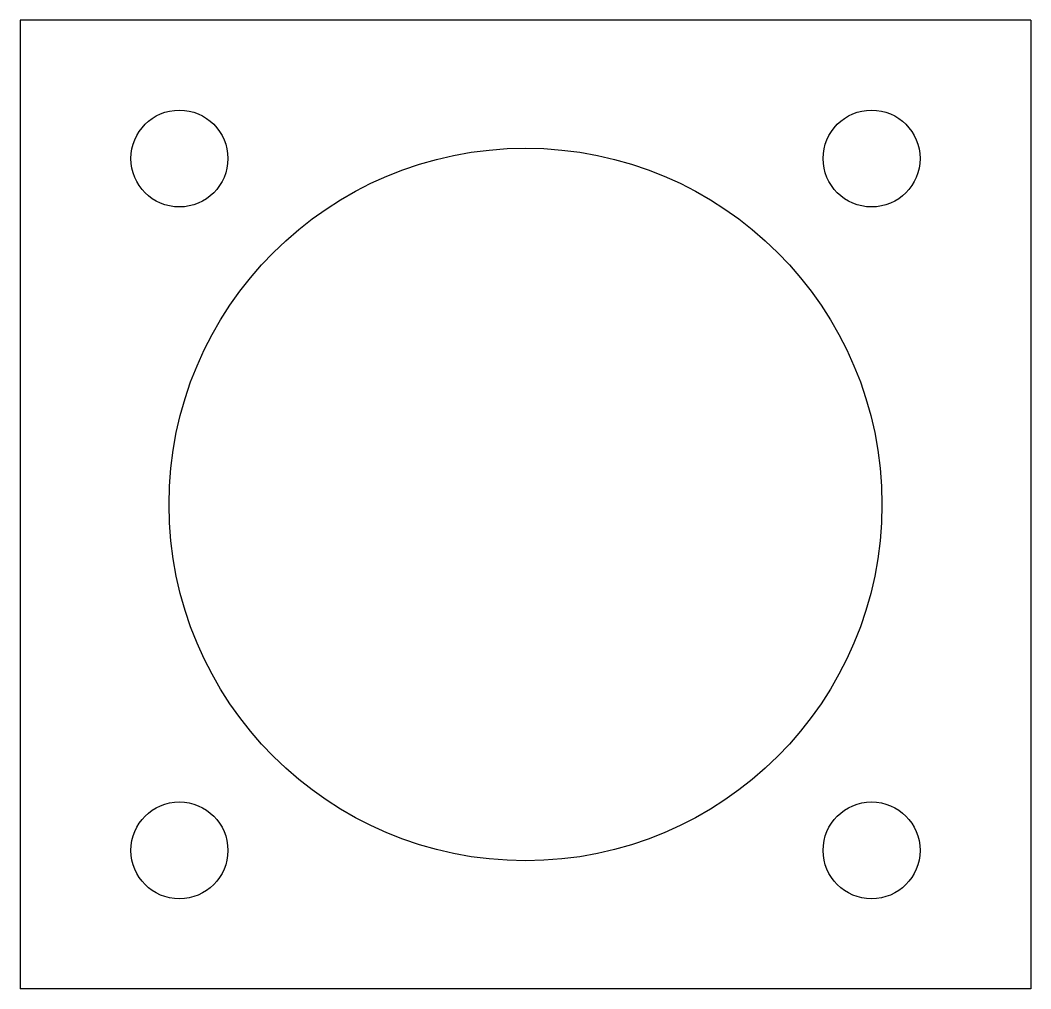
# Model space of a CAD drawing. Extents: x 3 to 149, y 2 to 142.
import ezdxf

# ---------------------------------------------------------------- set-up
doc = ezdxf.new("R2010")
doc.units = 0
doc.layers.get('0').update_dxf_attribs({"linetype": 'CONTINUOUS'})

msp = doc.modelspace()

# ---------------------------------------------------------------- linework, layer by layer
for p, q in [((148.78, 142.41), (2.78, 142.41)), ((2.78, 142.41), (2.78, 2.41)), ((148.78, 142.41), (148.78, 2.41)), ((148.78, 2.41), (2.78, 2.41))]:
    msp.add_line(p, q)
for centre, radius in [((25.78, 122.41), 7), ((125.78, 122.41), 7), ((75.78, 72.41), 51.5), ((25.78, 22.41), 7), ((125.78, 22.41), 7)]:
    msp.add_circle(centre, radius)

doc.saveas('drawing.dxf')
